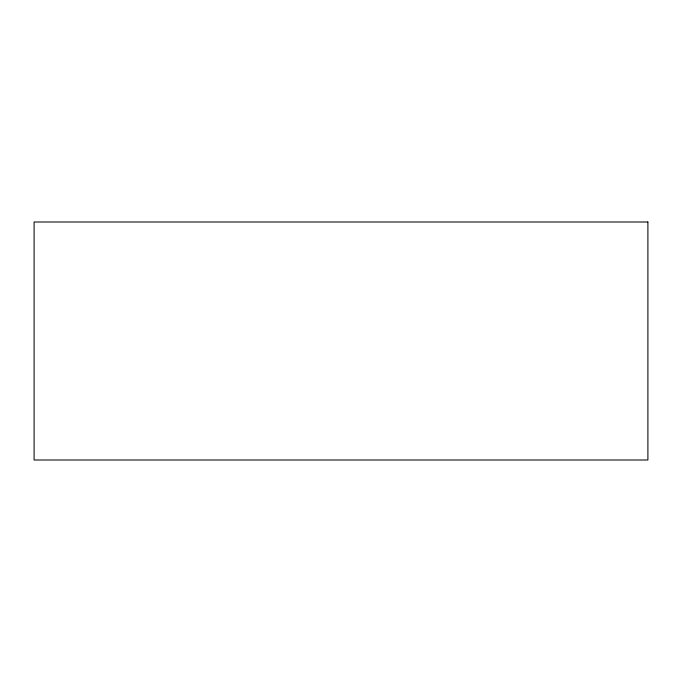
<?xml version="1.0" encoding="UTF-8"?>
<svg xmlns="http://www.w3.org/2000/svg" width="682" height="682" viewBox="0 0 682 682"><rect width="100%" height="100%" fill="white"/><g stroke="black" fill="none" stroke-linecap="round" stroke-linejoin="round"><path stroke-width="1.02" d="M647.9 222L34.1 222L34.1 460L647.9 460L647.9 222"/></g></svg>
